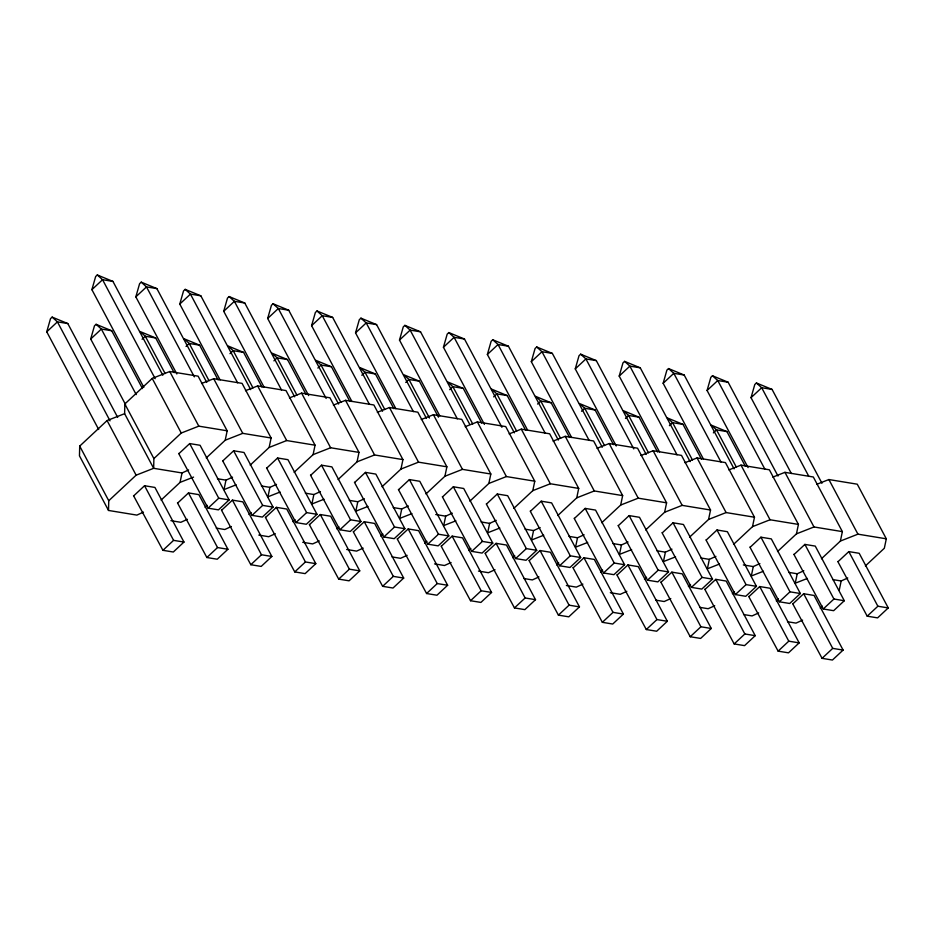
<?xml version="1.0" encoding="UTF-8"?>
<svg xmlns="http://www.w3.org/2000/svg" width="935" height="935" viewBox="0 0 935 935"><rect width="100%" height="100%" fill="white"/><g stroke="black" fill="none" stroke-linecap="round" stroke-linejoin="round"><path stroke-width="1.4" d="M206.261 457.928L225.206 440.233L227.17 430.801L198.126 376.174L169.761 371.522L152.218 378.406L124.846 403.967L124.612 413.679L107.081 420.563L79.709 446.112L79.463 455.836L108.507 510.452L136.884 515.103L143.476 512.123M108.507 510.452L108.752 500.739L79.709 446.112M124.846 403.967L153.889 458.582L153.656 468.306L136.124 475.179L108.752 500.739M161.112 500.073L180.058 482.39L182.033 472.958L188.613 469.966M232.558 477.166L225.966 480.158L224.003 489.589L236.146 484.821M250.206 465.127L269.151 447.433L271.115 438.001L242.071 383.373L213.706 378.722L201.563 383.49M276.503 484.365L269.911 487.357L267.948 496.789L280.091 492.02M294.139 472.327L313.096 454.632L315.06 445.2L286.017 390.573L257.639 385.933L245.496 390.69M320.448 491.576L313.856 494.557L311.893 503.988L324.024 499.22M338.084 479.526L357.03 461.832L359.005 452.4L329.962 397.784L301.584 393.132L289.441 397.889M364.381 498.776L357.801 501.756L355.826 511.188L367.969 506.431M382.029 486.726L400.975 469.043L402.938 459.611L373.895 404.984L345.529 400.332L333.386 405.089M408.326 505.975L401.734 508.956L399.771 518.387L411.914 513.631M425.974 493.937L444.92 476.242L446.883 466.81L417.84 412.183L389.474 407.531L377.331 412.3M452.271 513.175L445.679 516.155L443.716 525.587L455.859 520.83M469.908 501.137L488.865 483.442L490.828 474.01L461.785 419.383L433.408 414.731L421.264 419.499M496.216 520.374L489.624 523.366L487.661 532.798L499.804 528.03M513.853 508.336L532.798 490.641L534.773 481.209L505.73 426.582L477.353 421.93L465.209 426.699M540.149 527.574L533.569 530.566L531.594 539.998L543.738 535.229M557.798 515.536L576.743 497.841L578.707 488.409L549.663 433.782L521.298 429.142L509.154 433.898M584.094 534.785L577.514 537.765L575.539 547.197L587.683 542.429M601.743 522.735L620.688 505.04L622.652 495.608L593.608 440.981L565.243 436.341L553.099 441.098M628.039 541.984L621.448 544.965L619.484 554.397L631.628 549.64M645.676 529.935L664.633 512.24L666.597 502.808L637.553 448.192L609.176 443.541L597.044 448.297M671.985 549.184L665.393 552.164L663.429 561.596L675.573 556.839M689.621 537.134L708.566 519.451L710.542 510.019L681.498 455.392L653.121 450.74L640.978 455.509M715.918 556.383L709.338 559.364L707.374 568.796L719.506 564.039M733.566 544.345L752.511 526.65L754.475 517.219L725.431 462.591L697.066 457.94L684.923 462.708M759.863 563.583L753.283 566.575L751.308 576.007L763.451 571.238M777.511 551.545L796.456 533.85L798.42 524.418L769.376 469.791L741.011 465.139L728.868 469.908M803.808 570.782L797.216 573.774L795.253 583.206L807.396 578.438M821.444 558.744L840.401 541.049L842.365 531.618L813.321 476.99L784.944 472.339L772.813 477.107M839.198 590.406L841.161 580.974L847.753 577.982M816.746 484.307L828.889 479.55L857.266 484.19L886.31 538.817L884.335 548.249L865.389 565.944M98.689 429.504L46.75 331.82L50.513 318.648L52.15 317.117L67.799 323.557L117.681 417.384M143.838 387.347L91.899 289.663L95.662 276.491L97.298 274.96L112.936 281.412L162.83 375.239M125.547 404.563L90.695 339.019L94.458 325.848L96.095 324.316L111.732 330.756L142.494 388.598M176.844 373.977L135.832 296.863L139.595 283.691L141.232 282.16L156.881 288.611L206.775 382.438M220.099 379.902L179.777 304.062L183.54 290.89L185.177 289.371L200.826 295.811L250.709 389.638M264.044 387.102L223.722 311.273L227.485 298.09L229.122 296.57L244.771 303.01L294.654 396.837M308.667 395.587L267.667 318.473L271.43 305.301L273.067 303.77L288.705 310.21L338.599 404.037M351.922 401.501L311.6 325.672L315.364 312.5L317 310.969L332.65 317.409L382.544 411.236M395.867 408.7L355.545 332.872L359.309 319.7L360.945 318.169L376.595 324.62L426.477 418.436M439.812 415.9L399.49 340.071L403.254 326.899L404.89 325.368L420.54 331.82L469.744 424.361M484.435 424.397L443.435 347.271L447.199 334.099L448.835 332.579L464.473 339.019L514.367 432.847M527.691 430.31L487.369 354.47L491.132 341.298L492.768 339.779L508.418 346.219L558.312 440.046M571.636 437.51L531.314 361.681L535.077 348.498L536.713 346.978L552.363 353.418L602.245 447.246M616.258 445.995L575.259 368.881L579.022 355.709L580.658 354.178L596.308 360.618L646.19 454.445M659.526 451.909L619.204 376.08L622.967 362.909L624.603 361.377L640.241 367.817L690.135 461.645M703.459 459.108L663.149 383.28L666.9 370.108L668.537 368.577L684.186 375.029L734.08 468.856M748.094 467.593L707.082 390.479L710.845 377.308L712.482 375.776L728.131 382.228L778.013 476.055M791.349 473.519L751.027 397.679L754.79 384.507L756.427 382.988L772.076 389.427L821.958 483.255M46.75 331.82L57.409 321.862L67.799 323.557M91.899 289.663L102.558 279.705L112.936 281.412M90.695 339.019L101.354 329.062L111.732 330.756M135.832 296.863L146.503 286.905L156.881 288.611M142.097 339.253L145.299 336.261L155.677 337.967L174.132 372.668M179.777 304.062L190.448 294.104L200.826 295.811M186.042 346.453L189.244 343.461L199.623 345.167L218.077 379.867M223.722 311.273L234.381 301.315L244.771 303.01M229.987 353.652L233.177 350.66L243.567 352.366L262.01 387.067M267.667 318.473L278.326 308.515L288.705 310.21M153.889 458.582L181.261 433.034L198.804 426.15L227.17 430.801M273.92 360.852L277.122 357.86L287.501 359.566L305.955 394.266M311.6 325.672L322.271 315.714L332.65 317.409M133.88 495.69L144.551 485.733L154.929 487.439L183.973 542.055L173.314 552.012L162.924 550.318L133.518 495.632M179.029 453.533L189.688 443.576L200.078 445.282L229.122 499.909L218.451 509.867L208.073 508.161L178.667 453.475M317.865 368.051L321.067 365.071L331.446 366.765L349.9 401.466M355.545 332.872L366.216 322.914L376.595 324.62M177.825 502.89L188.484 492.932L198.874 494.638L227.918 549.266L217.247 559.223L206.869 557.517L177.463 502.831M222.974 460.745L233.633 450.787L244.012 452.482L273.055 507.109L262.396 517.067L252.018 515.36L222.612 460.675M205.057 507.284L207.161 505.309M162.924 550.318L173.594 540.36L183.973 542.055M208.073 508.161L218.743 498.203L229.122 499.909M361.81 375.251L365.012 372.27L375.391 373.965L393.845 408.677M399.49 340.071L410.149 330.113L420.54 331.82M221.77 510.089L232.429 500.132L242.808 501.838L271.851 556.465L261.192 566.423L250.814 564.717L221.408 510.031M266.919 467.944L277.578 457.986L287.957 459.681L317 514.308L306.341 524.266L295.963 522.572L266.545 467.886M249.002 514.484L251.106 512.52M206.869 557.517L217.539 547.559L227.918 549.266M252.018 515.36L262.677 505.403L273.055 507.109M405.755 382.462L408.946 379.47L419.336 381.164L438.468 417.162M443.435 347.271L454.094 337.313L464.473 339.019M265.715 517.3L276.374 507.343L286.753 509.037L315.796 563.665L305.137 573.622L294.759 571.916L265.341 517.23M310.852 475.144L321.523 465.186L331.902 466.881L360.945 521.508L350.274 531.466L339.896 529.771L310.49 475.085M292.935 521.683L295.051 519.72M250.814 564.717L261.473 554.759L271.851 556.465M295.963 522.572L306.622 512.614L317 514.308M449.7 389.661L452.891 386.669L463.269 388.376L481.724 423.076M487.369 354.47L498.039 344.512L508.418 346.219M309.649 524.5L320.319 514.542L330.698 516.237L359.741 570.864L349.082 580.822L338.692 579.116L309.286 524.442M354.797 482.343L365.456 472.385L375.847 474.092L404.89 528.707L394.219 538.665L383.841 536.971L354.435 482.285M336.88 528.883L338.984 526.919M294.759 571.916L305.418 561.958L315.796 563.665M339.896 529.771L350.567 519.813L360.945 521.508M493.633 396.861L496.836 393.869L507.214 395.575L525.669 430.275M531.314 361.681L541.984 351.724L552.363 353.418M353.594 531.699L364.264 521.742L374.643 523.436L403.686 578.064L393.016 588.021L382.637 586.327L353.231 531.641M398.742 489.543L409.401 479.585L419.78 481.291L448.823 535.919L438.164 545.876L427.786 544.17L398.38 489.484M380.825 536.082L382.929 534.119M338.692 579.116L349.363 569.17L359.741 570.864M383.841 536.971L394.512 527.013L404.89 528.707M537.578 404.06L540.781 401.068L551.159 402.775L569.614 437.475M575.259 368.881L585.918 358.923L596.308 360.618M397.539 538.899L408.198 528.941L418.576 530.648L447.631 585.263L436.961 595.221L426.582 593.526L397.176 538.841M442.687 496.742L453.346 486.784L463.725 488.491L492.768 543.118L482.109 553.076L471.731 551.37L442.313 496.684M424.77 543.282L426.874 541.318M382.637 586.327L393.308 576.369L403.686 578.064M427.786 544.17L438.445 534.212L448.823 535.919M581.523 411.26L584.726 408.279L595.104 409.974L613.547 444.674M619.204 376.08L629.863 366.123L640.241 367.817M441.484 546.098L452.143 536.141L462.521 537.847L491.565 592.463L480.906 602.421L470.527 600.726L441.11 546.04M486.621 503.942L497.291 493.996L507.67 495.69L536.713 550.318L526.054 560.275L515.664 558.569L486.258 503.883M468.704 550.493L470.819 548.518M426.582 593.526L437.241 583.569L447.631 585.263M471.731 551.37L482.39 541.412L492.768 543.118M625.468 418.459L628.659 415.479L639.037 417.174L657.492 451.874M663.149 383.28L673.808 373.322L684.186 375.029M485.417 553.298L496.088 543.34L506.466 545.047L535.51 599.674L524.851 609.632L514.46 607.925L485.055 553.24M530.566 511.153L541.225 501.195L551.615 502.89L580.658 557.517L569.988 567.475L559.609 565.768L530.203 511.094M512.649 557.692L514.753 555.717M470.527 600.726L481.186 590.768L491.565 592.463M515.664 558.569L526.335 548.611L536.713 550.318M669.402 425.659L672.604 422.678L682.982 424.373L701.437 459.085M707.082 390.479L717.753 380.522L728.131 382.228M529.362 560.497L540.033 550.54L550.411 552.246L579.455 606.873L568.784 616.831L558.405 615.125L529 560.439M574.511 518.352L585.17 508.395L595.548 510.089L624.592 564.717L613.933 574.674L603.554 572.98L574.148 518.294M556.594 564.892L558.698 562.928M514.46 607.925L525.131 597.968L535.51 599.674M559.609 565.768L570.28 555.811L580.658 557.517M713.347 432.87L716.549 429.878L726.927 431.584L745.382 466.284M751.027 397.679L761.686 387.721L772.076 389.427M573.307 567.709L583.966 557.751L594.344 559.446L623.4 614.073L612.729 624.031L602.35 622.324L572.945 567.639M618.456 525.552L629.115 515.594L639.493 517.3L668.537 571.916L657.878 581.874L647.499 580.179L618.082 525.493M600.539 572.091L602.643 570.128M558.405 615.125L569.076 605.167L579.455 606.873M603.554 572.98L614.213 563.022L624.592 564.717M617.252 574.908L627.911 564.95L638.289 566.645L667.333 621.272L656.674 631.23L646.295 629.535L616.89 574.85M662.389 532.751L673.06 522.794L683.438 524.5L712.482 579.116L701.823 589.073L691.433 587.379L662.027 532.693M644.472 579.291L646.588 577.327M602.35 622.324L613.009 612.367L623.4 614.073M647.499 580.179L658.158 570.221L668.537 571.916M661.185 582.108L671.856 572.15L682.234 573.845L711.278 628.472L700.619 638.43L690.229 636.735L660.823 582.049M706.334 539.951L717.005 529.993L727.383 531.699L756.427 586.327L745.756 596.285L735.378 594.578L705.972 539.892M688.417 586.49L690.521 584.527M646.295 629.535L656.954 619.578L667.333 621.272M691.433 587.379L702.103 577.421L712.482 579.116M705.13 589.307L715.801 579.349L726.179 581.056L755.223 635.671L744.552 645.629L734.174 643.935L704.768 589.249M750.279 547.15L760.938 537.193L771.317 538.899L800.36 593.526L789.701 603.484L779.322 601.778L749.917 547.092M732.362 593.69L734.466 591.726M690.229 636.735L700.899 626.777L711.278 628.472M735.378 594.578L746.048 584.62L756.427 586.327M749.075 596.507L759.734 586.549L770.113 588.255L799.168 642.883L788.497 652.84L778.119 651.134L748.713 596.448M794.224 554.361L804.883 544.404L815.262 546.098L844.305 600.726L833.646 610.684L823.267 608.977L793.85 554.291M776.307 600.901L778.411 598.926M734.174 643.935L744.844 633.977L755.223 635.671M779.322 601.778L789.981 591.82L800.36 593.526M793.02 603.706L803.679 593.748L814.058 595.455L843.101 650.082L832.442 660.04L822.064 658.333L792.658 603.648M838.157 561.561L848.828 551.603L859.207 553.298L888.25 607.925L877.591 617.883L867.201 616.177L837.795 561.503M820.24 608.101L822.356 606.137M778.119 651.134L788.778 641.176L799.168 642.883M823.267 608.977L833.926 599.019L844.305 600.726M822.064 658.333L832.723 648.376L843.101 650.082M867.201 616.177L877.871 606.231L888.25 607.925M187.409 519.322L180.829 522.303L170.895 520.678M231.354 526.522L224.774 529.514L216.254 528.111M275.299 533.721L268.707 536.713L258.785 535.077M319.244 540.921L312.652 543.913L302.718 542.288M363.177 548.132L356.597 551.112L346.663 549.488M407.122 555.332L400.542 558.312L392.022 556.921M451.067 562.531L444.476 565.511L434.553 563.887M495.012 569.731L488.421 572.711L478.486 571.086M538.946 576.93L532.366 579.922L523.857 578.52M582.891 584.13L576.311 587.122L566.376 585.485M626.836 591.329L620.244 594.321L610.321 592.697M670.781 598.54L664.189 601.521L655.68 600.13M714.714 605.74L708.134 608.72L699.625 607.329M758.659 612.939L752.079 615.92L743.559 614.529M802.604 620.139L796.012 623.119L787.504 621.728M225.206 440.233L242.749 433.349L271.115 438.001M180.058 482.39L193.557 477.095M269.151 447.433L286.683 440.549L315.06 445.2M313.096 454.632L330.628 447.76L359.005 452.4M357.03 461.832L374.573 454.959L402.938 459.611M400.975 469.043L418.518 462.159L446.883 466.81M444.92 476.242L462.451 469.358L490.828 474.01M488.865 483.442L506.396 476.558L534.773 481.209M532.798 490.641L550.341 483.757L578.707 488.409M576.743 497.841L594.286 490.957L622.652 495.608M620.688 505.04L638.219 498.168L666.597 502.808M664.633 512.24L682.164 505.367L710.542 510.019M708.566 519.451L726.109 512.567L754.475 517.219M752.511 526.65L770.054 519.767L798.42 524.418M796.456 533.85L813.988 526.966L842.365 531.618M840.401 541.049L857.933 534.165L886.31 538.817M182.033 472.958L153.656 468.306L124.612 413.679M217.458 478.755L225.966 480.158M261.403 485.966L269.911 487.357M305.348 493.166L313.856 494.557M349.281 500.365L357.801 501.756M393.226 507.565L401.734 508.956M435.757 514.53L445.679 516.155M481.116 521.964L489.624 523.366M525.049 529.163L533.569 530.566M568.994 536.374L577.514 537.765M612.939 543.574L621.448 544.965M656.884 550.773L665.393 552.164M700.829 557.973L709.338 559.364M743.348 564.939L753.283 566.575M788.708 572.372L797.216 573.774M832.653 579.571L841.161 580.974M726.927 431.584L711.278 425.133L716.549 429.878L736.359 467.149M682.982 424.373L667.333 417.933L672.604 422.678L692.426 459.95M639.037 417.174L623.4 410.734L628.659 415.479L648.481 452.75M595.104 409.974L579.455 403.534L584.726 408.279L604.536 445.551M551.159 402.775L535.51 396.335L540.781 401.068L560.591 438.351M507.214 395.575L491.565 389.124L496.836 393.869L516.658 431.14M463.269 388.376L447.631 381.924L452.891 386.669L472.713 423.941M419.336 381.164L403.686 374.725L408.946 379.47L429.457 418.027M375.391 373.965L359.741 367.525L365.012 372.27L384.823 409.542M331.446 366.765L315.796 360.326L321.067 365.071L340.889 402.342M287.501 359.566L271.863 353.126L277.122 357.86L296.944 395.143M243.567 352.366L227.918 345.927L233.177 350.66L252.999 387.943M199.623 345.167L183.973 338.715L189.244 343.461L209.054 380.732M155.677 337.967L140.028 331.516L145.299 336.261L165.121 373.533M756.427 382.988L761.686 387.721L808.845 476.406M712.482 375.776L717.753 380.522L764.9 469.206M668.537 368.577L673.808 373.322L720.967 462.007M624.603 361.377L629.863 366.123L677.022 454.807M580.658 354.178L585.918 358.923L633.766 448.893M536.713 346.978L541.984 351.724L589.132 440.408M492.768 339.779L498.039 344.512L545.198 433.197M448.835 332.579L454.094 337.313L501.931 427.283M404.89 325.368L410.149 330.113L457.308 418.798M360.945 318.169L366.216 322.914L413.363 411.599M317 310.969L322.271 315.714L369.43 404.399M273.067 303.77L278.326 308.515L326.163 398.485M229.122 296.57L234.381 301.315L281.54 390M185.177 289.371L190.448 294.104L237.595 382.789M141.232 282.16L146.503 286.905L194.34 376.875M97.298 274.96L102.558 279.705L155.187 378.675M96.095 324.316L101.354 329.062L136.206 394.605M52.15 317.117L57.409 321.862L110.038 420.832M828.889 479.55L857.933 534.165M848.828 551.603L877.871 606.231M784.944 472.339L813.988 526.966M804.883 544.404L833.926 599.019M741.011 465.139L770.054 519.767M803.679 593.748L832.723 648.376M760.938 537.193L789.981 591.82M697.066 457.94L726.109 512.567M759.734 586.549L788.778 641.176M717.005 529.993L746.048 584.62M653.121 450.74L682.164 505.367M715.801 579.349L744.844 633.977M673.06 522.794L702.103 577.421M609.176 443.541L638.219 498.168M671.856 572.15L700.899 626.777M629.115 515.594L658.158 570.221M565.243 436.341L594.286 490.957M627.911 564.95L656.954 619.578M585.17 508.395L614.213 563.022M521.298 429.142L550.341 483.757M583.966 557.751L613.009 612.367M541.225 501.195L570.28 555.811M477.353 421.93L506.396 476.558M540.033 550.54L569.076 605.167M497.291 493.996L526.335 548.611M433.408 414.731L462.451 469.358M496.088 543.34L525.131 597.968M453.346 486.784L482.39 541.412M389.474 407.531L418.518 462.159M452.143 536.141L481.186 590.768M409.401 479.585L438.445 534.212M345.529 400.332L374.573 454.959M408.198 528.941L437.241 583.569M365.456 472.385L394.512 527.013M301.584 393.132L330.628 447.76M364.264 521.742L393.308 576.369M321.523 465.186L350.567 519.813M257.639 385.933L286.683 440.549M320.319 514.542L349.363 569.17M277.578 457.986L306.622 512.614M213.706 378.722L242.749 433.349M276.374 507.343L305.418 561.958M233.633 450.787L262.677 505.403M169.761 371.522L198.804 426.15M232.429 500.132L261.473 554.759M189.688 443.576L218.743 498.203M152.218 378.406L181.261 433.034M188.484 492.932L217.539 547.559M144.551 485.733L173.594 540.36M107.081 420.563L136.124 475.179"/></g></svg>
